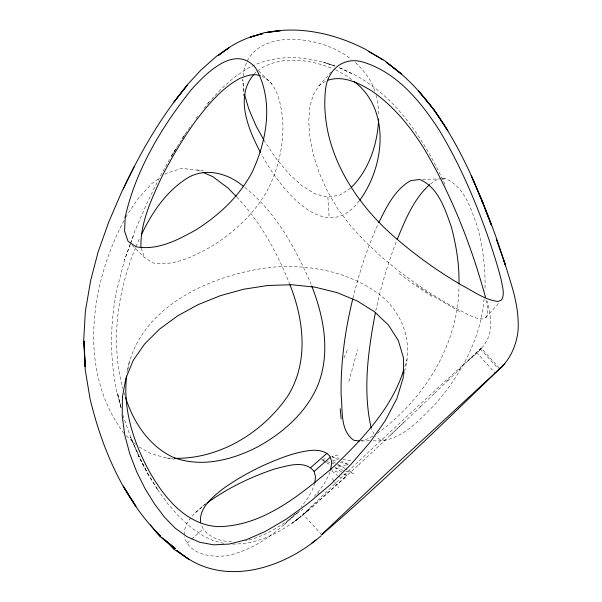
<?xml version="1.0" encoding="UTF-8"?>
<svg xmlns="http://www.w3.org/2000/svg" width="602" height="602" viewBox="0 0 602 602"><rect width="100%" height="100%" fill="white"/><g stroke="black" fill="none" stroke-linecap="round" stroke-linejoin="round"><path stroke-width="0.45" stroke-dasharray="3.01 2.26" d="M404.559 371.231C413.265 341.778 402.678 311.844 378.184 293.543C347.617 271.299 308.525 264.105 271.389 267.265C211.671 274.324 137.948 306.651 127.03 372.804M184.325 534.922C183.663 521.151 196.335 511.971 205.53 503.731M484.083 298.833C480.998 338.339 460.929 374.655 435.269 404.1C418.345 421.069 399.066 443.614 372.457 440.641M243.276 75.897L244.337 67.921L246.948 61.878M127.616 370.697L129.618 360.041M404.002 373.962L404.371 372.141M375.829 310.632C380.855 287.003 387.703 263.721 396.47 241.206M348.874 381.563L357.528 349.837M352.96 298.178C359.296 272.646 367.303 247.407 378.395 223.53M130.28 244.307L124.584 259.929L117.27 288.019C110.038 321.686 109.564 356.693 116.502 390.45L121.25 408.743M404.822 366.4L406.96 359.379M130.235 244.043L124.584 259.929M130.551 243.17L134.57 231.793L147.038 202.979L159.131 178.365L170.11 158.461M314.846 482.932L312.242 490.186L307.735 498.215L301.391 506.854M329.949 471.825C326.645 481.51 320.151 489.772 313.394 497.312M130.566 243.517L134.028 234.02M135.54 247.693C117.367 291.804 110.369 341.868 122.748 388.44M135.871 246.82L140.025 237.504M331.378 71.856L318.714 86.056L313.183 95.018L309.849 106.9L308.751 121.168L309.917 137.264L313.386 154.646L319.188 172.774L327.353 191.097L337.918 209.075L350.921 226.156L365.738 242.207L381.758 257.107L398.358 270.719L414.936 282.925L430.866 293.58L445.533 302.565L468.612 314.981L476.551 318.142L482.262 319.052L485.874 317.57L487.53 313.537L487.357 306.794L485.995 299.811M343.975 357.889L348.024 348.475M247.317 61.013C255.985 43.291 278.004 38.498 296.124 39.363C315.809 40.793 335.69 46.926 351.244 59.372M124.027 220.513C89.856 284.641 77.613 372.57 124.351 433.786M171.442 156.189L176.657 147.686M177.131 146.911L181.405 139.957M171.946 155.384L176.83 147.49M170.991 156.874L176.837 147.437M125.69 217.202L138.114 198.54L151.802 183.602L159.839 177.914M183.301 136.865L184.867 134.585M185.393 133.832L191.677 124.719M207.983 103.266L221.28 88.863L233.425 78.072L245.127 69.907C272.029 53.465 306.215 55.008 334.787 66.092L323.635 62.307L335.194 66.107M195.861 118.647L198.765 114.959M203.943 108.398L208.646 102.423M321.754 534.824L303.182 514.349C361.328 457.738 421.468 403.047 481.254 348.152L499.826 368.635M254.345 73.873L256.076 71.826M359.131 200.97C324.139 247.625 277.943 184.957 261.313 154.007M317.262 494.265L319 492.301M295.304 513.694C277.206 532.665 254.947 549.129 229.061 555.27C212.837 558.189 189.638 555.164 184.257 536.781M485.874 317.57L499.148 302.693M481.254 348.152L468.221 360.967M301.459 510.549L302.806 509.247M458.912 369.944C468.198 358.769 482.887 351.259 488.357 337.21C492.82 325.577 489.938 312.799 487.304 301.105M447.587 380.825L459.672 369.237M434.652 393.204L448.219 380.238M420.489 406.704L435.141 392.76M420.828 406.403L374.226 450.364M390.088 435.502L405.68 420.783M358.732 464.767L374.64 449.95M232.538 544.05C278.922 544.509 312.129 506.493 343.983 478.334L344.607 477.755M343.983 478.334L359.544 463.984M345.202 477.168L303.182 514.349M186.898 543.313L190.962 539.723M191.639 539.129L203.16 528.977L200.85 523.266M284.287 524.553L299.871 510.82M195.372 512.693L205.628 503.964M297.155 513.017C282.097 525.764 264.737 536.495 245.323 540.935M297.832 512.46L299.871 510.782M298.208 518.668L309.548 509.284L295.544 520.692M318.714 86.056L326.412 80.563M164.956 174.294L166.423 173.263L181.661 168.364L203.544 170.848M377.416 433.259C424.222 399.487 458.604 344.276 458.995 285.596M430.438 184.084L436.488 179.863L439.227 179.516M257.573 70.803C279.08 55.008 308.954 59.004 332.281 68.477M350.725 188.102L339.867 195.04L327.887 197.253L315.064 193.806L301.895 185.664L288.9 173.812L276.574 159.221L264.526 141.244M372.826 436.051L366.535 439.294L359.499 441.04M325.75 462.223L321.724 459.86L326.329 458.348M341.597 471.9L335.412 467.882L348.167 464.413L341.665 461.343M338.422 459.8L331.92 456.73L338.61 454.758M442.869 179.057L445.608 178.711C464.353 186.605 470.832 208.232 477.16 225.803C483.045 246.828 485.566 268.627 484.994 290.442M422.469 179.426L440.98 178.854M441.906 178.832L445.608 178.711M361.35 440.988L371.532 440.672M139.175 446.947L151.004 453.795L166.769 458.017L171.442 458.19M231.65 541.77C220.994 541.484 209.752 537.789 203.16 528.977M385.415 440.25L379.824 439.505L375.513 436.473M166.769 458.017L174.031 459.213M331.92 456.73L339.122 458.28M342.719 459.055L353.524 461.38M223.673 543.365L213.07 540.573L203.092 535.81L191.526 527.886L179.133 516.651L167.928 504.002L157.325 489.148M332.439 460.048L336.811 461.26M340.303 462.231L348.167 464.413M335.412 467.882L344.984 470.862M345.857 471.133L353.69 473.563L345.751 468.823M321.724 459.86L326.081 461.298M326.954 461.583L333.929 463.871M337.421 465.022L341.778 466.452L344.954 468.348M329.911 469.259L340.13 473.067M343.539 474.338L347.79 475.919L342.372 472.404M262.066 76.462C278.109 83.768 280.788 104.447 282.729 120.054C284.009 143.517 278.854 167.025 268.552 188.095C255.865 212.363 235.254 231.371 212.363 245.925C194.295 255.978 173.903 266.859 152.554 262.848L144.405 257.4L131.981 245.18M197.2 169.794L201.286 171.593M351.688 73.602L338.505 67.296L353.773 74.287C398.08 97.855 425.772 142.32 445.984 186.71M332.838 461.764L336.902 463.894M337.714 464.323L341.778 466.452M335.645 69.772L347.535 76.386L351.824 79.735M459.627 311.603L431.604 295.146L415.297 284.325M326.555 462.69L330.581 465.053M431.875 296.357L415.35 285.325L398.065 272.781M244.811 187.395C275.791 212.16 295.582 248.174 311.023 284.091M331.958 471.14L337.752 475.542M338.474 476.092L340.649 477.74M355.526 62.721C364.187 70.652 371.743 80.525 374.971 91.963M126.315 435.645L135.495 444.336M258.792 71.059L271.863 83.926M236.804 197.057C260.282 221.777 277.078 252.306 289.585 283.843M480.268 348.919L498.223 368.71M476.43 352.358L495.002 372.841M332.146 478.56L334.17 481.397M334.682 482.104L338.738 487.778M374.135 434.283L371.442 428.752M147.528 473.277L157.965 490.163L147.528 473.277L138.498 455.684L148.024 474.113L138.678 456.233L130.491 436.932L139.228 456.594L130.431 436.864L122.906 415.184M141.222 248.047L144.405 257.4M376.084 95.402L377.469 99.706L378.929 115.313M124.11 392.782L124.938 395.386M121.16 407.968L117.443 392.88L121.152 408.043M243.968 91.241L242.802 79.441L243.81 95.816M327.887 197.253L329.181 218.172M183.663 136.436L181.706 139.596L183.663 136.436M296.666 519.797L292.03 523.228L299.329 517.848L296.666 519.797"/><path stroke-width="0.9" d="M200.519 522.446C199.081 507.953 211.851 497.862 221.89 489.629C234.705 480.223 248.596 472.419 262.954 465.609C279.132 458.566 295.823 451.425 313.642 450.213C319.835 450.311 326.878 451.395 330.385 457.136L331.755 462.306L330.528 470.215M140.928 247.204C140.401 222.447 151.411 199.458 161.502 177.47C171.502 157.732 182.865 138.708 195.793 120.746C208.202 104.56 221.649 88.238 239.874 78.373C246.241 75.927 253.683 73.03 260.388 75.807M378.65 118.985C377.574 143.878 369.244 169.546 351.32 187.433M314.846 482.932L315.493 476.633L314.124 471.471C304.853 459.574 287.267 465.933 275.122 468.83C250.944 476.784 227.774 488.071 207.096 502.956M126.616 376.024C122.816 408.954 133.335 441.876 148.867 470.606C163.556 496.62 185.235 524.395 217.48 526.622C263.194 526.479 300.571 494.453 333.779 466.655C362.344 439.076 391.639 408.615 403.754 369.906M375.452 312.393C368.258 350.131 362.562 389.953 371.156 427.887M352.734 299.059C345.021 330.475 340.574 362.833 341.123 395.228C342.907 410.158 339.724 430.656 353.916 440.295L359.499 441.04M397.147 239.528C405.274 219.963 413.619 198.999 429.685 184.611M378.801 222.687C386.439 206.892 394.822 189.758 410.572 180.653L419.692 179.509C438.437 187.403 444.916 209.029 451.252 226.6C456.218 245.217 459.409 264.398 458.965 283.715M123.214 189.02C140.529 152.178 161.065 116.547 187.245 85.236L173.993 101.986L187.5 84.634L200.797 70.201L216.321 56.392L228.941 47.851L218.36 55.459C231.176 44.766 246.474 36.91 262.886 33.622L250.184 37.241L264.413 32.689L280.412 30.725L265.715 32.621C299.45 25.577 334.735 33.629 365.015 49.078L383.007 59.794M134.163 166.724L121.905 191.466L108.744 221.987L98.126 251.929L90.639 280.555L85.349 311.475L83.716 340.28L85.168 366.671M141.282 235.021C152.08 212.19 166.987 190.134 189.096 177.003C207.231 167.567 228.489 173.685 243.366 186.319M504.438 363.977L500.322 368.311C510.789 358.453 516.636 344.412 518.096 330.257C519.007 313.83 515.478 297.591 510.579 282.007C502.053 253.502 492.519 225.276 480.78 197.923L488.929 218.91M253.766 74.558C234.471 97.148 248.543 129.603 260.418 152.381M359.725 200.3C384.618 166.378 391.052 109.421 353.961 81.413M310.692 467.619L326.954 453.283M314.124 471.471L330.385 457.136M321.137 535.765C284.317 568.055 225.434 587.281 182.745 554.946M311.919 542.974L316.155 539.783M328.135 80.171C343.381 75.182 358.965 83.129 371.75 90.94C392.986 105.568 409.661 125.735 423.311 147.415C451.131 193.979 471.185 244.961 485.49 297.192M174.249 458.295C219.166 459.311 262.532 432.793 287.575 396.327C308.864 362.75 304.078 320.016 289.893 284.716M202.919 172.315L212.724 176.634L227.932 187.967L236.172 196.41M368.793 51.531L384.904 60.9L401.263 73.873L386.078 62.156C411.768 79.84 431.657 104.492 447.903 130.852L433.485 109.09L418.382 90.797L433.485 109.09C453.208 136.782 468.642 167.303 481.058 198.901L471.343 175.807L482.21 200.767L491.315 225.035L489.607 220.656M176.777 550.476L181.202 553.712M182.677 554.788L189.321 559.642L173.978 549.235L170.991 545.863M176.792 550.521L181.255 553.84M163.992 539.076L175.43 548.557L159.485 536.104L150.38 524.899M161.705 537.383L174.332 549.159L171.261 545.811M156.558 531.596L160.734 536.367C123.485 499.201 102.009 448.851 89.946 398.283L85.221 369.59L84.032 341.071L85.175 366.671M264.075 140.432L255.97 125.75L248.709 108.819L244.653 94.807M503.407 259.515L505.469 265.354L496.484 239.769M311.64 285.837C324.132 317.337 330.776 353.69 317.51 386.063C305.914 412.829 283.038 432.861 257.919 446.737C232.387 459.973 201.617 467.927 173.685 457.543C149.198 446.3 133.185 422.243 125.479 397.117M340.228 408.69L341.108 418.872M122.417 396.914L122.206 416.02L124.825 435.178L129.829 453.968L136.759 471.991L145.165 488.824L154.594 504.062L164.587 517.299L175.317 528.255L186.981 536.675L199.736 542.297L213.778 544.848L229.272 544.065L246.406 539.693L265.354 531.453L286.289 519.097L308.201 503.325L330.077 484.881L350.891 464.466L369.636 442.809L385.288 420.632L396.838 398.659L403.257 377.604L403.551 358.19L398.389 340.619L388.463 325.08L374.482 311.761L357.114 300.88L337.06 292.61L315.012 287.162L291.661 284.723L267.687 285.491L243.697 289.231L220.302 295.695L198.088 304.642L177.665 315.839L159.643 329.038L144.6 344.005L133.162 360.493L125.916 378.267L122.417 396.914M125.186 217.104L124.591 231.123L128.06 241.319L136.218 246.767C157.558 250.778 177.959 239.897 196.026 229.844C218.91 215.29 239.528 196.282 252.208 172.014C267.175 140.213 274.038 99.616 255.519 67.845C234.976 43.449 205.508 73.873 191.18 89.864C161.396 127.338 135.751 169.99 125.186 217.104M325.531 89.322C319.233 147.994 354.021 203.009 397.44 239.528C417.299 256.535 438.7 271.69 461.215 284.979C473.097 291.014 484.407 299.736 497.944 301.474L501.556 299.992C505.146 293.671 502.173 286.236 501.173 279.614C497.117 263.834 492.037 248.348 486.687 232.974C473.842 197.298 458.732 162.284 438.993 129.836C420.459 101.166 396.515 72.044 362.562 61.938C343.05 56.37 327.601 70.193 325.531 89.322M322.958 533.304L321.754 534.824C383.211 481.766 441.477 425.065 499.826 368.635L390.307 469.748L322.958 533.304M135.871 506.229L123.297 486.22L135.871 506.229M482.834 203.205L481.758 200.632L482.834 203.205"/></g></svg>
